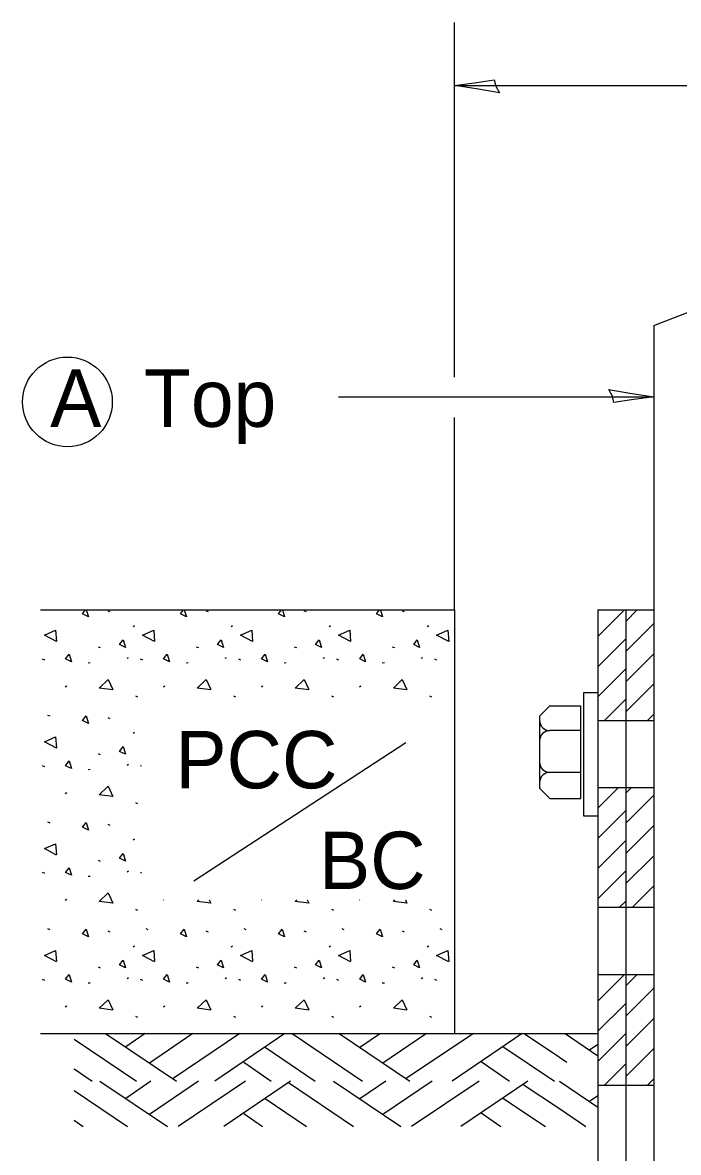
# Model space of a CAD drawing. Extents: x 100 to 887, y 75 to 1075.
# Drawn here: x 266.2 to 346.2, y 717.4 to 855.2 of the extents above; entities that cross this region are included whole.
import ezdxf

# ---------------------------------------------------------------- set-up
doc = ezdxf.new("R2010")
doc.units = 0
for name, color, linetype in [('HS_Dimensions and Text', 7, 'Continuous'), ('HS_Miscellaneous', 7, 'Continuous'), ('HS_Pattern and Hatching', 7, 'Continuous'), ('HS_Steel Object', 7, 'Continuous')]:
    doc.layers.add(name, color=color, linetype=linetype)

msp = doc.modelspace()

# ---------------------------------------------------------------- linework, layer by layer
at = {"layer": 'HS_Dimensions and Text'}
for p, q in [((318.88, 811.92), (318.88, 855.15)), ((318.88, 847.47), (391.79, 847.47)), ((304.74, 809.52), (343.18, 809.52)), ((318.88, 783.52), (318.88, 807)), ((287.09, 750.48), (312.96, 767.35))]:
    msp.add_line(p, q, dxfattribs=at)
for points in [[(324.35, 846.58), (321.79, 847.05), (318.88, 847.47), (321.61, 847.84), (323.73, 848.18), (323.9, 847.4)], [(337.72, 810.41), (340.27, 809.94), (343.18, 809.52), (340.45, 809.15), (338.33, 808.81), (338.16, 809.6)]]:
    msp.add_lwpolyline(points, close=True, dxfattribs=at)
msp.add_circle((271.66, 808.89), 5.47, dxfattribs=at)
at = {"layer": 'HS_Miscellaneous'}
for p, q in [((268.39, 783.52), (318.88, 783.52)), ((318.88, 783.52), (318.88, 731.85)), ((268.39, 731.85), (336.37, 731.85))]:
    msp.add_line(p, q, dxfattribs=at)
at = {"layer": 'HS_Pattern and Hatching'}
for p, q in [((343.18, 818.2), (351.13, 821.29)), ((276.89, 783.28), (276.63, 783.39)), ((288.85, 783.28), (288.59, 783.39)), ((300.82, 783.28), (300.55, 783.39)), ((312.78, 783.28), (312.52, 783.39)), ((336.37, 780.29), (339.6, 783.52)), ((339.78, 782.13), (341.17, 783.52)), ((279.68, 781.51), (279.85, 781.62)), ((291.64, 781.51), (291.81, 781.62)), ((303.6, 781.51), (303.77, 781.62)), ((315.56, 781.51), (315.73, 781.62)), ((339.78, 778.44), (343.18, 781.85)), ((336.37, 776.6), (339.78, 780.01)), ((275.71, 778.88), (275.45, 779)), ((287.67, 778.88), (287.41, 779)), ((299.63, 778.88), (299.37, 779)), ((311.59, 778.88), (311.33, 779)), ((268.89, 777.39), (268.63, 777.51)), ((278.94, 777.62), (279.12, 777.73)), ((280.85, 777.39), (280.59, 777.51)), ((290.9, 777.62), (291.08, 777.73)), ((292.81, 777.39), (292.55, 777.51)), ((302.87, 777.62), (303.04, 777.73)), ((304.77, 777.39), (304.51, 777.51)), ((314.83, 777.62), (315, 777.73)), ((316.73, 777.39), (316.47, 777.51)), ((339.78, 774.76), (343.18, 778.17)), ((274.17, 777.08), (274.43, 777.11)), ((286.13, 777.08), (286.39, 777.11)), ((298.09, 777.08), (298.35, 777.11)), ((310.05, 777.08), (310.32, 777.11)), ((336.37, 772.92), (339.78, 776.33)), ((339.78, 771.08), (343.18, 774.49)), ((271.4, 774.16), (271.58, 774.27)), ((283.36, 774.16), (283.54, 774.27)), ((295.32, 774.16), (295.5, 774.27)), ((307.28, 774.16), (307.46, 774.27)), ((280.25, 772.89), (279.99, 773)), ((292.21, 772.89), (291.95, 773)), ((304.17, 772.89), (303.91, 773)), ((316.13, 772.89), (315.87, 773)), ((337.12, 769.99), (339.78, 772.65)), ((269.55, 770.55), (269.29, 770.66)), ((276.89, 770.26), (276.63, 770.37)), ((342.37, 769.99), (343.18, 770.8)), ((279.68, 768.49), (279.85, 768.6)), ((275.71, 765.86), (275.45, 765.98)), ((268.89, 764.38), (268.63, 764.49)), ((274.17, 764.06), (274.43, 764.09)), ((278.94, 764.6), (279.12, 764.71)), ((280.7, 764.45), (280.59, 764.49)), ((271.4, 761.14), (271.58, 761.26)), ((336.37, 759.35), (338.85, 761.83)), ((339.78, 761.18), (340.42, 761.83)), ((339.78, 757.5), (343.18, 760.91)), ((280.25, 759.87), (279.99, 759.99)), ((336.37, 755.66), (339.78, 759.07)), ((269.55, 757.53), (269.29, 757.64)), ((276.89, 757.24), (276.63, 757.36)), ((339.78, 753.82), (343.18, 757.23)), ((279.68, 755.47), (279.85, 755.59)), ((336.37, 751.98), (339.78, 755.39)), ((275.71, 752.85), (275.45, 752.96)), ((339.78, 750.14), (343.18, 753.55)), ((268.89, 751.36), (268.63, 751.48)), ((274.17, 751.05), (274.43, 751.07)), ((278.94, 751.58), (279.12, 751.69)), ((280.7, 751.43), (280.59, 751.48)), ((336.37, 748.3), (339.78, 751.71)), ((340.53, 747.21), (343.18, 749.86)), ((271.4, 748.12), (271.58, 748.24)), ((280.25, 746.85), (279.99, 746.97)), ((283.36, 748.12), (283.41, 748.15)), ((292.21, 746.85), (291.95, 746.97)), ((295.32, 748.12), (295.37, 748.15)), ((304.17, 746.85), (303.91, 746.97)), ((307.28, 748.12), (307.33, 748.15)), ((316.13, 746.85), (315.87, 746.97)), ((338.97, 747.21), (339.78, 748.02)), ((269.55, 744.51), (269.29, 744.62)), ((276.89, 744.22), (276.63, 744.34)), ((281.51, 744.51), (281.25, 744.62)), ((288.85, 744.22), (288.59, 744.34)), ((293.47, 744.51), (293.21, 744.62)), ((300.82, 744.22), (300.55, 744.34)), ((305.43, 744.51), (305.17, 744.62)), ((312.78, 744.22), (312.52, 744.34)), ((317.39, 744.51), (317.13, 744.62)), ((279.68, 742.45), (279.85, 742.57)), ((291.64, 742.45), (291.81, 742.57)), ((303.6, 742.45), (303.77, 742.57)), ((315.56, 742.45), (315.73, 742.57)), ((275.71, 739.83), (275.45, 739.94)), ((287.67, 739.83), (287.41, 739.94)), ((299.63, 739.83), (299.37, 739.94)), ((311.59, 739.83), (311.33, 739.94)), ((278.94, 738.56), (279.12, 738.68)), ((290.9, 738.56), (291.08, 738.68)), ((302.87, 738.56), (303.04, 738.68)), ((314.83, 738.56), (315, 738.68)), ((336.37, 735.81), (339.6, 739.05)), ((339.78, 737.66), (341.17, 739.05)), ((268.89, 738.34), (268.63, 738.46)), ((274.17, 738.03), (274.43, 738.05)), ((280.85, 738.34), (280.59, 738.46)), ((286.13, 738.03), (286.39, 738.05)), ((292.81, 738.34), (292.55, 738.46)), ((298.09, 738.03), (298.35, 738.05)), ((304.77, 738.34), (304.51, 738.46)), ((310.05, 738.03), (310.32, 738.05)), ((316.73, 738.34), (316.47, 738.46)), ((339.78, 733.97), (343.18, 737.38)), ((271.4, 735.1), (271.58, 735.22)), ((283.36, 735.1), (283.54, 735.22)), ((295.32, 735.1), (295.5, 735.22)), ((307.28, 735.1), (307.46, 735.22)), ((336.37, 732.13), (339.78, 735.54)), ((280.25, 733.83), (279.99, 733.95)), ((292.21, 733.83), (291.95, 733.95)), ((304.17, 733.83), (303.91, 733.95)), ((316.13, 733.83), (315.87, 733.95)), ((339.78, 730.29), (343.18, 733.7)), ((276.3, 731.85), (284.98, 726.06)), ((281.14, 731.85), (278.77, 730.22)), ((286.97, 731.85), (281.69, 728.26)), ((292.68, 731.85), (284.55, 726.37)), ((298.2, 731.85), (289.64, 726.06)), ((299.08, 731.85), (307.65, 726.06)), ((304.8, 731.85), (313.43, 726.06)), ((309.83, 731.85), (307.34, 730.16)), ((315.47, 731.85), (310.14, 728.26)), ((321.18, 731.85), (312.99, 726.36)), ((327.14, 731.85), (318.58, 726.06)), ((327.38, 731.85), (331.68, 728.98)), ((332.37, 731.85), (336.37, 729.15)), ((336.37, 728.45), (339.78, 731.86)), ((272.48, 731.17), (280.07, 726.06)), ((336.37, 730.54), (335.36, 729.85)), ((295.79, 730.2), (301.88, 726.06)), ((324.79, 730.26), (331.06, 726.06)), ((331.68, 728.98), (332.59, 728.36)), ((339.78, 726.61), (343.18, 730.02)), ((272.48, 727.54), (274.67, 726.06)), ((293.18, 728.38), (296.53, 726.06)), ((322.12, 728.45), (325.6, 726.06)), ((337.12, 725.52), (339.78, 728.18)), ((342.37, 725.52), (343.18, 726.33)), ((272.48, 724.9), (278.99, 720.52)), ((275.6, 726.05), (283.88, 720.52)), ((281.82, 726.05), (278.77, 723.95)), ((287.65, 726.05), (281.69, 722)), ((293.37, 726.05), (285.17, 720.52)), ((298.89, 726.05), (290.72, 720.52)), ((298.64, 725.88), (306.57, 720.52)), ((304.11, 726.05), (312.34, 720.52)), ((310.51, 726.05), (307.34, 723.89)), ((316.16, 726.05), (310.14, 722)), ((321.87, 726.05), (313.64, 720.52)), ((327.83, 726.05), (319.66, 720.52)), ((327.27, 725.65), (331.68, 722.71)), ((331.68, 726.05), (336.37, 722.88)), ((295.79, 723.94), (300.81, 720.52)), ((324.79, 723.99), (329.97, 720.52)), ((336.37, 724.27), (335.36, 723.58)), ((293.18, 722.11), (295.47, 720.52)), ((322.12, 722.18), (324.53, 720.52)), ((331.68, 722.71), (334.9, 720.52)), ((272.48, 721.28), (273.59, 720.52))]:
    msp.add_line(p, q, dxfattribs=at)
for points in [[(274.22, 782.7), (273.5, 783.05), (273.85, 783.52)], [(273.96, 783.52), (274.22, 782.7)], [(286.18, 782.7), (285.46, 783.05), (285.81, 783.52)], [(285.92, 783.52), (286.18, 782.7)], [(298.14, 782.7), (297.42, 783.05), (297.77, 783.52)], [(297.88, 783.52), (298.14, 782.7)], [(310.1, 782.7), (309.38, 783.05), (309.73, 783.52)], [(309.84, 783.52), (310.1, 782.7)], [(270.33, 779.66), (268.86, 780.44), (270.22, 781.05), (270.33, 779.69)], [(282.29, 779.66), (280.82, 780.44), (282.18, 781.05), (282.29, 779.69)], [(294.25, 779.66), (292.78, 780.44), (294.14, 781.05), (294.25, 779.69)], [(306.21, 779.66), (304.74, 780.44), (306.1, 781.05), (306.21, 779.69)], [(318.18, 779.66), (316.7, 780.44), (318.06, 781.05), (318.18, 779.69)], [(278.74, 778.94), (278.02, 779.29), (278.45, 779.87), (278.74, 778.94)], [(290.7, 778.94), (289.98, 779.29), (290.41, 779.87), (290.7, 778.94)], [(302.66, 778.94), (301.94, 779.29), (302.37, 779.87), (302.66, 778.94)], [(314.62, 778.94), (313.9, 779.29), (314.33, 779.87), (314.62, 778.94)], [(272.15, 777.19), (271.43, 777.54), (271.86, 778.12), (272.15, 777.19)], [(284.11, 777.19), (283.39, 777.54), (283.82, 778.12), (284.11, 777.19)], [(296.07, 777.19), (295.35, 777.54), (295.78, 778.12), (296.07, 777.19)], [(308.03, 777.19), (307.31, 777.54), (307.74, 778.12), (308.03, 777.19)], [(277.19, 773.77), (275.54, 774), (276.61, 775.04), (277.18, 773.8)], [(289.15, 773.77), (287.5, 774), (288.57, 775.04), (289.14, 773.8)], [(301.11, 773.77), (299.46, 774), (300.53, 775.04), (301.1, 773.8)], [(313.07, 773.77), (311.42, 774), (312.49, 775.04), (313.06, 773.8)], [(274.22, 769.68), (273.5, 770.03), (273.93, 770.61), (274.22, 769.68)], [(270.33, 766.65), (268.86, 767.43), (270.22, 768.03), (270.33, 766.67)], [(278.74, 765.92), (278.02, 766.27), (278.45, 766.85), (278.74, 765.92)], [(272.15, 764.17), (271.43, 764.52), (271.86, 765.1), (272.15, 764.17)], [(277.19, 760.75), (275.54, 760.99), (276.61, 762.02), (277.18, 760.78)], [(274.22, 756.67), (273.5, 757.01), (273.93, 757.59), (274.22, 756.67)], [(270.33, 753.63), (268.86, 754.41), (270.22, 755.01), (270.33, 753.66)], [(278.74, 752.9), (278.02, 753.25), (278.45, 753.83), (278.74, 752.9)], [(272.15, 751.16), (271.43, 751.5), (271.86, 752.08), (272.15, 751.16)], [(277.19, 747.74), (275.54, 747.97), (276.61, 749), (277.18, 747.77)], [(289.15, 747.74), (287.5, 747.97), (287.69, 748.15)], [(288.96, 748.15), (289.14, 747.77)], [(301.11, 747.74), (299.46, 747.97), (299.65, 748.15)], [(300.92, 748.15), (301.1, 747.77)], [(313.07, 747.74), (311.42, 747.97), (311.61, 748.15)], [(312.88, 748.15), (313.06, 747.77)], [(274.22, 743.65), (273.5, 744), (273.93, 744.57), (274.22, 743.65)], [(286.18, 743.65), (285.46, 744), (285.89, 744.57), (286.18, 743.65)], [(298.14, 743.65), (297.42, 744), (297.85, 744.57), (298.14, 743.65)], [(310.1, 743.65), (309.38, 744), (309.81, 744.57), (310.1, 743.65)], [(270.33, 740.61), (268.86, 741.39), (270.22, 741.99), (270.33, 740.64)], [(282.29, 740.61), (280.82, 741.39), (282.18, 741.99), (282.29, 740.64)], [(294.25, 740.61), (292.78, 741.39), (294.14, 741.99), (294.25, 740.64)], [(306.21, 740.61), (304.74, 741.39), (306.1, 741.99), (306.21, 740.64)], [(318.18, 740.61), (316.7, 741.39), (318.06, 741.99), (318.18, 740.64)], [(278.74, 739.89), (278.02, 740.23), (278.45, 740.81), (278.74, 739.89)], [(290.7, 739.89), (289.98, 740.23), (290.41, 740.81), (290.7, 739.89)], [(302.66, 739.89), (301.94, 740.23), (302.37, 740.81), (302.66, 739.89)], [(314.62, 739.89), (313.9, 740.23), (314.33, 740.81), (314.62, 739.89)], [(272.15, 738.14), (271.43, 738.49), (271.86, 739.06), (272.15, 738.14)], [(284.11, 738.14), (283.39, 738.49), (283.82, 739.06), (284.11, 738.14)], [(296.07, 738.14), (295.35, 738.49), (295.78, 739.06), (296.07, 738.14)], [(308.03, 738.14), (307.31, 738.49), (307.74, 739.06), (308.03, 738.14)], [(277.19, 734.72), (275.54, 734.95), (276.61, 735.98), (277.18, 734.75)], [(289.15, 734.72), (287.5, 734.95), (288.57, 735.98), (289.14, 734.75)], [(301.11, 734.72), (299.46, 734.95), (300.53, 735.98), (301.1, 734.75)], [(313.07, 734.72), (311.42, 734.95), (312.49, 735.98), (313.06, 734.75)]]:
    msp.add_lwpolyline(points, dxfattribs=at)
at = {"layer": 'HS_Steel Object'}
for p, q in [((343.18, 818.2), (343.18, 689.92)), ((336.37, 783.52), (339.78, 783.52)), ((336.37, 783.52), (336.37, 692.79)), ((339.78, 783.52), (343.18, 783.52)), ((339.78, 783.52), (339.78, 691.35)), ((330.51, 771.84), (329.25, 770.58)), ((330.51, 771.84), (334.29, 771.84)), ((334.29, 760.51), (334.29, 771.84)), ((329.25, 770.58), (329.25, 761.77)), ((339.78, 769.99), (336.37, 769.99)), ((343.18, 769.99), (339.78, 769.99)), ((334.29, 768.8), (330.51, 768.8)), ((334.29, 763.71), (330.51, 763.71)), ((329.25, 762.45), (329.25, 761.77)), ((330.51, 760.51), (329.25, 761.77)), ((339.78, 761.83), (336.37, 761.83)), ((343.18, 761.83), (339.78, 761.83)), ((330.51, 760.51), (334.29, 760.51)), ((339.78, 747.21), (336.37, 747.21)), ((343.18, 747.21), (339.78, 747.21)), ((336.37, 739.05), (339.78, 739.05)), ((339.78, 739.05), (343.18, 739.05)), ((339.78, 725.52), (336.37, 725.52)), ((343.18, 725.52), (339.78, 725.52)), ((343.18, 725.52), (343.18, 717.36))]:
    msp.add_line(p, q, dxfattribs=at)
msp.add_lwpolyline([(336.37, 758.36), (334.65, 758.36), (334.65, 773.47), (336.37, 773.47)], close=True, dxfattribs=at)
for centre, start, end in [((330.51, 770.06), 180, 270), ((330.51, 767.54), 90, 180), ((330.51, 764.97), 180, 270), ((330.51, 762.45), 90, 180)]:
    msp.add_arc(centre, 1.26, start, end, dxfattribs=at)

# ---------------------------------------------------------------- texts
at = {"layer": 'HS_Dimensions and Text'}
for s, p in [('A  Top', (269.56, 805.85)), ('PCC', (284.83, 761.76)), ('BC', (302.35, 749.48))]:
    msp.add_text(s, height=7, dxfattribs=at).set_placement(p)

doc.saveas('drawing.dxf')
